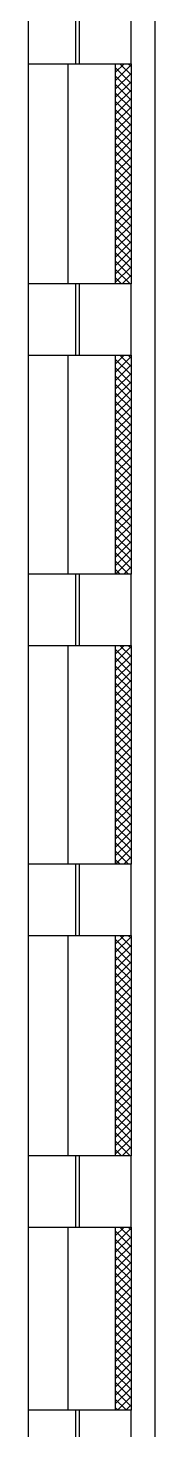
# Model space of a CAD drawing. Header units: millimetres. Extents: x 0 to 356400, y 0 to 68257.
# Drawn here: x 153714 to 153778, y 3184 to 3891 of the extents above; entities that cross this region are included whole.
import ezdxf

# ---------------------------------------------------------------- set-up
doc = ezdxf.new("R2010")
doc.units = ezdxf.units.MM
doc.header["$LTSCALE"] = 75
doc.layers.add('8', color=8, linetype='Continuous')

# ---------------------------------------------------------------- blocks, each defined once
blk = doc.blocks.new('G$C7369CDF7')
at = {"layer": '8'}
for p, q in [((60830, 1650), (112330, 1650)), ((87340, 1350), (86440, 1350)), ((87340, 1350), (90120, 1350)), ((87340, 50), (87340, 1350)), ((91020, 1350), (90120, 1350)), ((90120, 1350), (90120, 50)), ((91020, 1350), (93780, 1350)), ((91020, 50), (91020, 1350)), ((94680, 1350), (93780, 1350)), ((93780, 1350), (93780, 50)), ((94680, 1350), (97440, 1350)), ((94680, 50), (94680, 1350)), ((98340, 1350), (97440, 1350)), ((97440, 1350), (97440, 50)), ((98340, 1350), (101120, 1350)), ((98340, 50), (98340, 1350)), ((102020, 1350), (101120, 1350)), ((101120, 1350), (101120, 50)), ((102020, 1350), (104330, 1350)), ((102020, 50), (102020, 1350)), ((105630, 1350), (104330, 1350)), ((104330, 1350), (104330, 50)), ((87340, 1150), (90120, 1150)), ((91020, 1150), (93780, 1150)), ((94680, 1150), (97440, 1150)), ((98340, 1150), (101120, 1150)), ((102020, 1150), (104330, 1150)), ((87340, 700), (86440, 700)), ((86440, 650), (87340, 650)), ((87340, 650), (87340, 700)), ((87340, 550), (90120, 550)), ((90120, 700), (90120, 650)), ((91020, 700), (90120, 700)), ((90120, 650), (91020, 650)), ((91020, 650), (91020, 700)), ((91020, 550), (93780, 550)), ((93780, 700), (93780, 650)), ((94680, 700), (93780, 700)), ((93780, 650), (94680, 650)), ((94680, 650), (94680, 700)), ((94680, 550), (97440, 550)), ((97440, 700), (97440, 650)), ((98340, 700), (97440, 700)), ((97440, 650), (98340, 650)), ((98340, 650), (98340, 700)), ((98340, 550), (101120, 550)), ((101120, 700), (101120, 650)), ((102020, 700), (101120, 700)), ((101120, 650), (102020, 650)), ((102020, 650), (102020, 700)), ((102020, 550), (104330, 550)), ((104330, 700), (104330, 650)), ((105630, 700), (104330, 700)), ((104330, 650), (105630, 650)), ((16830, 50), (105630, 50)), ((86440, 50), (87340, 50)), ((87340, 50), (90120, 50)), ((90120, 50), (91020, 50)), ((91020, 50), (93780, 50)), ((93780, 50), (94680, 50)), ((94680, 50), (97440, 50)), ((97440, 50), (98340, 50)), ((98340, 50), (101120, 50)), ((101120, 50), (102020, 50)), ((102020, 50), (104330, 50)), ((104330, 50), (105630, 50))]:
    blk.add_line(p, q, dxfattribs=at)
at = {"layer": '8', "transparency": 33554687}
for p, q in [((87340, 1314), (87376, 1350)), ((87340, 1208), (87482, 1350)), ((87450, 1150), (87340, 1260)), ((87556, 1150), (87356, 1350)), ((87388, 1150), (87588, 1350)), ((87662, 1150), (87462, 1350)), ((87494, 1150), (87694, 1350)), ((87768, 1150), (87568, 1350)), ((87600, 1150), (87800, 1350)), ((87874, 1150), (87674, 1350)), ((87706, 1150), (87906, 1350)), ((87981, 1150), (87781, 1350)), ((87812, 1150), (88012, 1350)), ((88087, 1150), (87887, 1350)), ((87919, 1150), (88119, 1350)), ((88193, 1150), (87993, 1350)), ((88025, 1150), (88225, 1350)), ((88299, 1150), (88099, 1350)), ((88131, 1150), (88331, 1350)), ((88405, 1150), (88205, 1350)), ((88237, 1150), (88437, 1350)), ((88511, 1150), (88311, 1350)), ((88343, 1150), (88543, 1350)), ((88617, 1150), (88417, 1350)), ((88449, 1150), (88649, 1350)), ((88723, 1150), (88523, 1350)), ((88555, 1150), (88755, 1350)), ((88829, 1150), (88629, 1350)), ((88661, 1150), (88861, 1350)), ((88935, 1150), (88735, 1350)), ((88767, 1150), (88967, 1350)), ((89041, 1150), (88841, 1350)), ((88873, 1150), (89073, 1350)), ((89147, 1150), (88947, 1350)), ((88979, 1150), (89179, 1350)), ((89253, 1150), (89053, 1350)), ((89085, 1150), (89285, 1350)), ((89359, 1150), (89159, 1350)), ((89191, 1150), (89391, 1350)), ((89465, 1150), (89265, 1350)), ((89297, 1150), (89497, 1350)), ((89572, 1150), (89372, 1350)), ((89403, 1150), (89603, 1350)), ((89678, 1150), (89478, 1350)), ((89510, 1150), (89710, 1350)), ((89784, 1150), (89584, 1350)), ((89616, 1150), (89816, 1350)), ((89890, 1150), (89690, 1350)), ((89722, 1150), (89922, 1350)), ((89996, 1150), (89796, 1350)), ((89828, 1150), (90028, 1350)), ((90102, 1150), (89902, 1350)), ((89934, 1150), (90120, 1337)), ((90120, 1238), (90008, 1350)), ((90120, 1344), (90114, 1350)), ((91020, 1314), (91056, 1350)), ((91020, 1208), (91162, 1350)), ((91130, 1150), (91020, 1260)), ((91236, 1150), (91036, 1350)), ((91068, 1150), (91268, 1350)), ((91342, 1150), (91142, 1350)), ((91174, 1150), (91374, 1350)), ((91448, 1150), (91248, 1350)), ((91280, 1150), (91480, 1350)), ((91554, 1150), (91354, 1350)), ((91386, 1150), (91586, 1350)), ((91661, 1150), (91461, 1350)), ((91492, 1150), (91692, 1350)), ((91767, 1150), (91567, 1350)), ((91599, 1150), (91799, 1350)), ((91873, 1150), (91673, 1350)), ((91705, 1150), (91905, 1350)), ((91979, 1150), (91779, 1350)), ((91811, 1150), (92011, 1350)), ((92085, 1150), (91885, 1350)), ((91917, 1150), (92117, 1350)), ((92191, 1150), (91991, 1350)), ((92023, 1150), (92223, 1350)), ((92297, 1150), (92097, 1350)), ((92129, 1150), (92329, 1350)), ((92403, 1150), (92203, 1350)), ((92235, 1150), (92435, 1350)), ((92509, 1150), (92309, 1350)), ((92341, 1150), (92541, 1350)), ((92615, 1150), (92415, 1350)), ((92447, 1150), (92647, 1350)), ((92721, 1150), (92521, 1350)), ((92553, 1150), (92753, 1350)), ((92827, 1150), (92627, 1350)), ((92659, 1150), (92859, 1350)), ((92933, 1150), (92733, 1350)), ((92765, 1150), (92965, 1350)), ((93039, 1150), (92839, 1350)), ((92871, 1150), (93071, 1350)), ((93145, 1150), (92945, 1350)), ((92977, 1150), (93177, 1350)), ((93252, 1150), (93052, 1350)), ((93083, 1150), (93283, 1350)), ((93358, 1150), (93158, 1350)), ((93190, 1150), (93390, 1350)), ((93464, 1150), (93264, 1350)), ((93296, 1150), (93496, 1350)), ((93570, 1150), (93370, 1350)), ((93402, 1150), (93602, 1350)), ((93676, 1150), (93476, 1350)), ((93508, 1150), (93708, 1350)), ((93780, 1152), (93582, 1350)), ((93614, 1150), (93780, 1317)), ((93780, 1258), (93688, 1350)), ((94680, 1314), (94716, 1350)), ((94680, 1208), (94822, 1350)), ((94790, 1150), (94680, 1260)), ((94896, 1150), (94696, 1350)), ((94728, 1150), (94928, 1350)), ((95002, 1150), (94802, 1350)), ((94834, 1150), (95034, 1350)), ((95108, 1150), (94908, 1350)), ((94940, 1150), (95140, 1350)), ((95214, 1150), (95014, 1350)), ((95046, 1150), (95246, 1350)), ((95321, 1150), (95121, 1350)), ((95152, 1150), (95352, 1350)), ((95427, 1150), (95227, 1350)), ((95259, 1150), (95459, 1350)), ((95533, 1150), (95333, 1350)), ((95365, 1150), (95565, 1350)), ((95639, 1150), (95439, 1350)), ((95471, 1150), (95671, 1350)), ((95745, 1150), (95545, 1350)), ((95577, 1150), (95777, 1350)), ((95851, 1150), (95651, 1350)), ((95683, 1150), (95883, 1350)), ((95957, 1150), (95757, 1350)), ((95789, 1150), (95989, 1350)), ((96063, 1150), (95863, 1350)), ((95895, 1150), (96095, 1350)), ((96169, 1150), (95969, 1350)), ((96001, 1150), (96201, 1350)), ((96275, 1150), (96075, 1350)), ((96107, 1150), (96307, 1350)), ((96381, 1150), (96181, 1350)), ((96213, 1150), (96413, 1350)), ((96487, 1150), (96287, 1350)), ((96319, 1150), (96519, 1350)), ((96593, 1150), (96393, 1350)), ((96425, 1150), (96625, 1350)), ((96699, 1150), (96499, 1350)), ((96531, 1150), (96731, 1350)), ((96805, 1150), (96605, 1350)), ((96637, 1150), (96837, 1350)), ((96912, 1150), (96712, 1350)), ((96743, 1150), (96943, 1350)), ((97018, 1150), (96818, 1350)), ((96850, 1150), (97050, 1350)), ((97124, 1150), (96924, 1350)), ((96956, 1150), (97156, 1350)), ((97230, 1150), (97030, 1350)), ((97062, 1150), (97262, 1350)), ((97336, 1150), (97136, 1350)), ((97168, 1150), (97368, 1350)), ((97440, 1152), (97242, 1350)), ((97274, 1150), (97440, 1317)), ((97440, 1258), (97348, 1350)), ((98340, 1314), (98376, 1350)), ((98340, 1208), (98482, 1350)), ((98450, 1150), (98340, 1260)), ((98556, 1150), (98356, 1350)), ((98388, 1150), (98588, 1350)), ((98662, 1150), (98462, 1350)), ((98494, 1150), (98694, 1350)), ((98768, 1150), (98568, 1350)), ((98600, 1150), (98800, 1350)), ((98874, 1150), (98674, 1350)), ((98706, 1150), (98906, 1350)), ((98981, 1150), (98781, 1350)), ((98812, 1150), (99012, 1350)), ((99087, 1150), (98887, 1350)), ((98919, 1150), (99119, 1350)), ((99193, 1150), (98993, 1350)), ((99025, 1150), (99225, 1350)), ((99299, 1150), (99099, 1350)), ((99131, 1150), (99331, 1350)), ((99405, 1150), (99205, 1350)), ((99237, 1150), (99437, 1350)), ((99511, 1150), (99311, 1350)), ((99343, 1150), (99543, 1350)), ((99617, 1150), (99417, 1350)), ((99449, 1150), (99649, 1350)), ((99723, 1150), (99523, 1350)), ((99555, 1150), (99755, 1350)), ((99829, 1150), (99629, 1350)), ((99661, 1150), (99861, 1350)), ((99935, 1150), (99735, 1350)), ((99767, 1150), (99967, 1350)), ((100041, 1150), (99841, 1350)), ((99873, 1150), (100073, 1350)), ((100147, 1150), (99947, 1350)), ((99979, 1150), (100179, 1350)), ((100253, 1150), (100053, 1350)), ((100085, 1150), (100285, 1350)), ((100359, 1150), (100159, 1350)), ((100191, 1150), (100391, 1350)), ((100465, 1150), (100265, 1350)), ((100297, 1150), (100497, 1350)), ((100572, 1150), (100372, 1350)), ((100403, 1150), (100603, 1350)), ((100678, 1150), (100478, 1350)), ((100510, 1150), (100710, 1350)), ((100784, 1150), (100584, 1350)), ((100616, 1150), (100816, 1350)), ((100890, 1150), (100690, 1350)), ((100722, 1150), (100922, 1350)), ((100996, 1150), (100796, 1350)), ((100828, 1150), (101028, 1350)), ((101102, 1150), (100902, 1350)), ((100934, 1150), (101120, 1337)), ((101120, 1238), (101008, 1350)), ((101120, 1344), (101114, 1350)), ((102020, 1314), (102056, 1350)), ((102020, 1208), (102162, 1350)), ((102130, 1150), (102020, 1260)), ((102236, 1150), (102036, 1350)), ((102068, 1150), (102268, 1350)), ((102342, 1150), (102142, 1350)), ((102174, 1150), (102374, 1350)), ((102448, 1150), (102248, 1350)), ((102280, 1150), (102480, 1350)), ((102554, 1150), (102354, 1350)), ((102386, 1150), (102586, 1350)), ((102661, 1150), (102461, 1350)), ((102492, 1150), (102692, 1350)), ((102767, 1150), (102567, 1350)), ((102599, 1150), (102799, 1350)), ((102873, 1150), (102673, 1350)), ((102705, 1150), (102905, 1350)), ((102979, 1150), (102779, 1350)), ((102811, 1150), (103011, 1350)), ((103085, 1150), (102885, 1350)), ((102917, 1150), (103117, 1350)), ((103191, 1150), (102991, 1350)), ((103023, 1150), (103223, 1350)), ((103297, 1150), (103097, 1350)), ((103129, 1150), (103329, 1350)), ((103403, 1150), (103203, 1350)), ((103235, 1150), (103435, 1350)), ((103509, 1150), (103309, 1350)), ((103341, 1150), (103541, 1350)), ((103615, 1150), (103415, 1350)), ((103447, 1150), (103647, 1350)), ((103721, 1150), (103521, 1350)), ((103553, 1150), (103753, 1350)), ((103827, 1150), (103627, 1350)), ((103659, 1150), (103859, 1350)), ((103933, 1150), (103733, 1350)), ((103765, 1150), (103965, 1350)), ((104039, 1150), (103839, 1350)), ((103871, 1150), (104071, 1350)), ((104145, 1150), (103945, 1350)), ((103977, 1150), (104177, 1350)), ((104252, 1150), (104052, 1350)), ((104083, 1150), (104283, 1350)), ((104330, 1177), (104158, 1350)), ((104190, 1150), (104330, 1291)), ((104330, 1283), (104264, 1350)), ((87344, 1150), (87340, 1154)), ((90040, 1150), (90120, 1230)), ((91024, 1150), (91020, 1154)), ((93720, 1150), (93780, 1210)), ((94684, 1150), (94680, 1154)), ((97380, 1150), (97440, 1210)), ((98344, 1150), (98340, 1154)), ((101040, 1150), (101120, 1230)), ((102024, 1150), (102020, 1154)), ((104296, 1150), (104330, 1185))]:
    blk.add_line(p, q, dxfattribs=at)

msp = doc.modelspace()

# ---------------------------------------------------------------- block references
at = {"xscale": 0.04000000000000001, "yscale": 0.04000000000000001, "zscale": 0.04000000000000001, "rotation": 270}
msp.add_blockref('G$C7369CDF7', (153712.17, 7367.09), dxfattribs=at)

doc.saveas('drawing.dxf')
